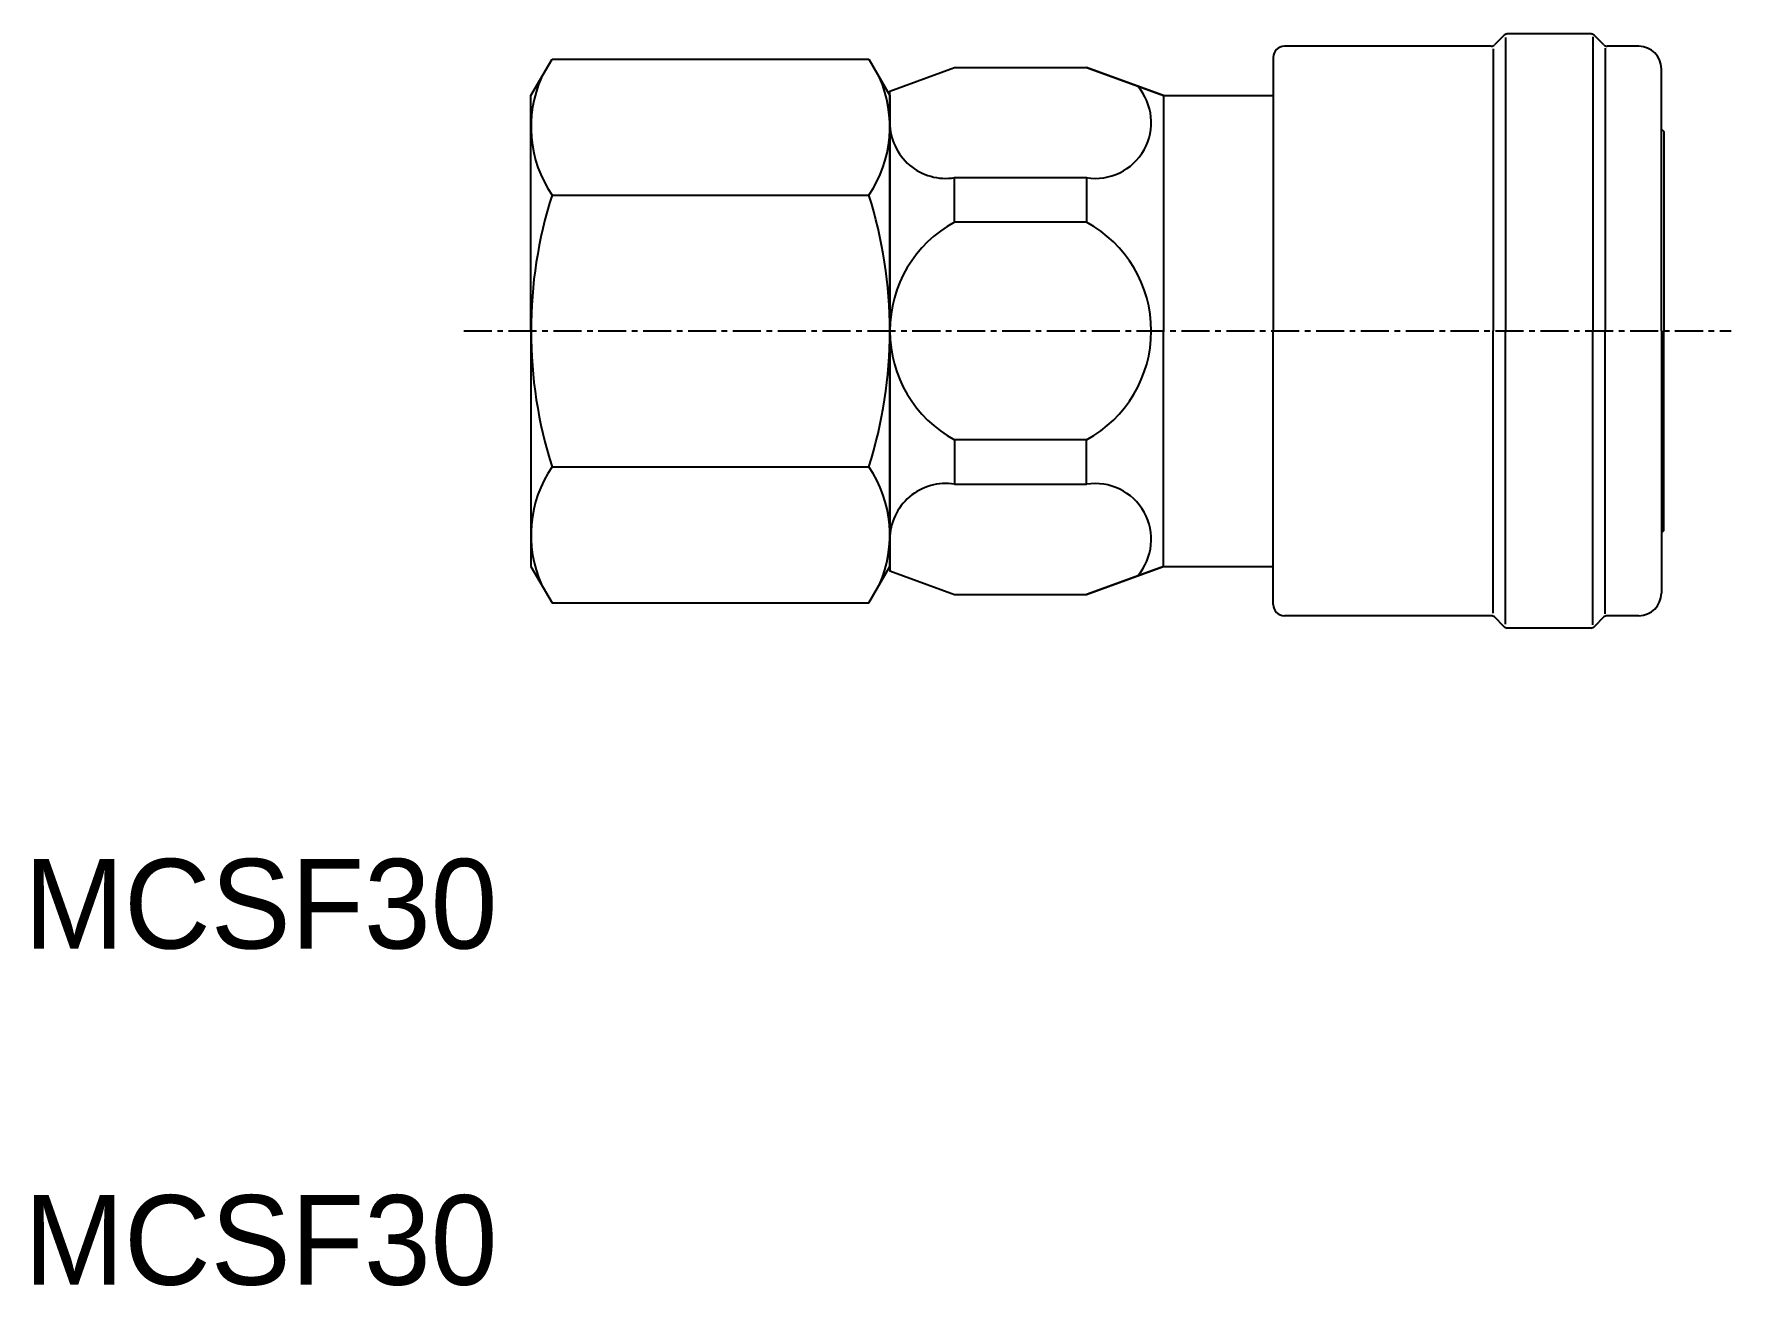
# Model space of a CAD drawing. Extents: x 24.2 to 99.9, y 20.2 to 76.
import ezdxf

# ---------------------------------------------------------------- set-up
doc = ezdxf.new("R2010")
doc.units = 0
doc.linetypes.add('CENTER', pattern=[2, 1.25, -0.25, 0.25, -0.25])
doc.layers.get('0').update_dxf_attribs({"linetype": 'CONTINUOUS'})
doc.layers.add('CENTER', color=1, linetype='CENTER')

msp = doc.modelspace()

# ---------------------------------------------------------------- linework, layer by layer
at = {"color": 7, "linetype": 'CONTINUOUS'}
for p, q in [((89.765, 75.965), (89.332, 75.533)), ((89.823, 75.858), (89.823, 62.774)), ((93.64, 76.024), (89.906, 76.024)), ((93.723, 75.888), (93.723, 62.774)), ((94.215, 75.533), (93.782, 75.965)), ((79.473, 74.974), (79.473, 62.774)), ((89.19, 75.474), (79.973, 75.474)), ((89.273, 75.355), (89.273, 62.774)), ((94.273, 75.396), (94.273, 62.774)), ((95.773, 75.474), (94.356, 75.474)), ((47.318, 74.898), (61.443, 74.898)), ((74.58, 73.274), (71.146, 74.524)), ((96.773, 62.774), (96.773, 74.474)), ((74.58, 73.274), (74.58, 62.774)), ((62.38, 71.383), (62.38, 62.774)), ((62.38, 70.674), (62.38, 62.774)), ((47.318, 68.836), (61.443, 68.836)), ((62.38, 54.874), (62.38, 62.774)), ((62.38, 54.165), (62.38, 62.774)), ((74.58, 52.274), (74.58, 62.774)), ((79.473, 50.574), (79.473, 62.774)), ((89.273, 50.193), (89.273, 62.774)), ((89.823, 49.69), (89.823, 62.774)), ((93.723, 49.66), (93.723, 62.774)), ((94.273, 50.152), (94.273, 62.774)), ((96.773, 62.774), (96.773, 51.074)), ((47.318, 56.712), (61.443, 56.712)), ((74.58, 52.274), (71.146, 51.024)), ((47.318, 50.65), (61.443, 50.65)), ((89.19, 50.074), (79.973, 50.074)), ((89.765, 49.583), (89.332, 50.015)), ((94.215, 50.015), (93.782, 49.583)), ((95.773, 50.074), (94.356, 50.074)), ((93.64, 49.524), (89.906, 49.524))]:
    msp.add_line(p, q, dxfattribs=at)
for points in [[(46.38, 62.774), (46.38, 73.274), (47.318, 74.898)], [(61.443, 74.898), (62.38, 73.274), (62.38, 70.674)], [(62.38, 62.774), (62.38, 73.474), (65.265, 74.524), (71.146, 74.524), (74.58, 73.274), (79.473, 73.274)], [(96.773, 71.781), (96.88, 71.674), (96.88, 62.774)], [(46.38, 62.774), (46.38, 52.274), (47.318, 50.65)], [(62.38, 62.774), (62.38, 52.074), (65.265, 51.024), (71.146, 51.024), (74.58, 52.274), (79.473, 52.274)], [(96.773, 53.767), (96.88, 53.874), (96.88, 62.774)], [(61.443, 50.65), (62.38, 52.274), (62.38, 54.874)]]:
    msp.add_lwpolyline(points, dxfattribs=at)
for points in [[(65.265, 67.629), (65.265, 69.613), (71.146, 69.613), (71.146, 67.629), (65.265, 67.629)], [(65.265, 57.919), (65.265, 55.935), (71.146, 55.935), (71.146, 57.919), (65.265, 57.919)]]:
    msp.add_lwpolyline(points, close=True, dxfattribs=at)
for centre, radius, start, end in [((89.906, 75.824), 0.2, 90, 135), ((93.64, 75.824), 0.2, 45, 90), ((79.973, 74.974), 0.5, 90, 180), ((89.19, 75.674), 0.2, 270, 315), ((94.356, 75.674), 0.2, 225, 270), ((95.773, 74.474), 1, 0, 90), ((51.795, 71.882), 5.415, 155.97932, 214.2285), ((56.966, 71.882), 5.415, 325.7715, 24.02068), ((71.543, 72.068), 2.487, 260.80816, 40.8052), ((64.868, 72.068), 2.487, 179.99861, 279.19171), ((66.443, 62.774), 20.062, 162.41204, 180), ((42.318, 62.774), 20.062, 0, 17.58795), ((67.908, 62.774), 5.528, 118.56385, 179.99861), ((68.503, 62.774), 5.528, 0, 61.43315), ((66.443, 62.774), 20.062, 180, 197.58796), ((42.318, 62.774), 20.062, 342.41205, 0), ((67.908, 62.774), 5.528, 180.00139, 241.43615), ((68.503, 62.774), 5.528, 298.56685, 0), ((51.795, 53.666), 5.415, 145.7715, 204.02068), ((56.966, 53.666), 5.415, 335.97932, 34.2285), ((64.868, 53.48), 2.487, 80.80829, 180.00138), ((71.543, 53.48), 2.487, 319.1948, 99.19184), ((95.773, 51.074), 1, 270, 0), ((79.973, 50.574), 0.5, 180, 270), ((89.19, 49.874), 0.2, 45, 90), ((94.356, 49.874), 0.2, 90, 135), ((89.906, 49.724), 0.2, 225, 270), ((93.64, 49.724), 0.2, 270, 315)]:
    msp.add_arc(centre, radius, start, end, dxfattribs=at)
at = {"layer": 'CENTER', "color": 1, "linetype": 'CENTER'}
msp.add_line((43.38, 62.774), (99.88, 62.774), dxfattribs=at)

# ---------------------------------------------------------------- texts
at = {"color": 7, "linetype": 'CONTINUOUS'}
for p in [(23.782, 35.226), (23.782, 20.226)]:
    msp.add_text('MCSF30', height=4, dxfattribs=at).set_placement(p)

doc.saveas('drawing.dxf')
